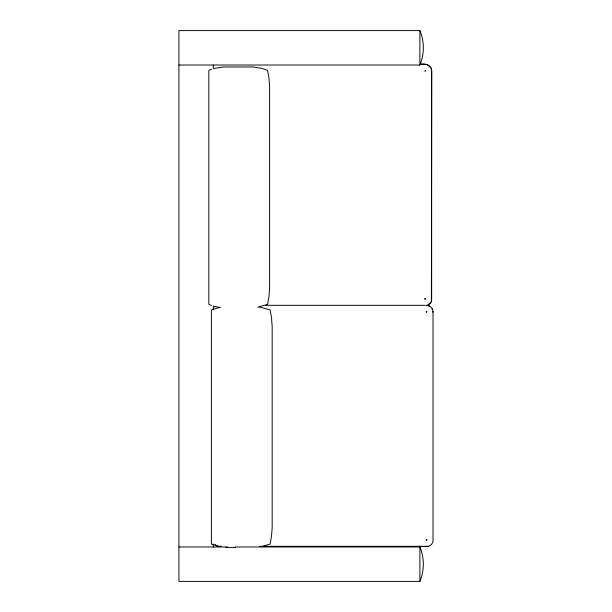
<?xml version="1.0" encoding="UTF-8"?>
<svg xmlns="http://www.w3.org/2000/svg" width="612" height="612" viewBox="0 0 612 612"><rect width="100%" height="100%" fill="white"/><g stroke="black" fill="none" stroke-linecap="round" stroke-linejoin="round"><path stroke-width="0.92" d="M425.049 71.221L425.309 70.326M426.35 312.258C425.623 310.261 428.048 312.204 426.38 311.959M431.406 301.219L431.712 71.229C432.095 65.132 424.858 63.036 419.985 64.283M178.918 65.025L419.893 65.025C424.46 54.147 424.46 41.478 419.893 30.6L178.918 30.6L178.918 581.4L419.893 581.4C424.46 570.522 424.46 557.853 419.893 546.975L235.215 546.975M426.656 305.357C429.808 304.883 432.302 301.609 431.651 298.434L431.651 71.229M431.039 302.083L428.423 304.707M214.315 307.056L215.034 306.444M211.568 69.286L208.845 70.326L208.845 304.416L211.568 305.457M214.384 68.429L223.242 66.983L253.184 66.983L262.035 68.429L267.574 70.326L268.982 78.321L269.609 86.652L269.609 288.091L268.982 296.422L267.574 304.416L257.66 307.224M219.838 307.362L211.4 309.932L211.4 544.022L219.838 546.592M261.691 546.592L270.129 544.022L271.537 536.028L272.164 527.697L272.164 326.257L271.537 317.926L270.129 309.932L259.473 307.002M425.08 70.923L425.715 70.862L425.47 70.426M427.008 546.417L427.949 546.332M419.985 64.344L424.766 64.344M265.424 305.319L425.118 305.319M259.687 546.355L426.074 546.355C429.945 547.174 433.694 543.318 433.021 539.47L433.021 312.265C433.288 308.494 429.846 305.051 426.074 305.319M259.496 546.417L426.067 546.417M178.918 546.975L227.61 546.975M235.505 547.465L225.797 547.365M425.684 64.367L426.579 64.512M220.243 307.469L214.384 306.314M217.727 546.179L215.294 544.986M427.451 64.78L430.833 67.718M428.76 305.816L429.586 306.207M216.885 545.835L215.332 544.932M432.133 308.754L432.523 309.58M431.215 68.544L431.636 70.319M432.936 311.355L432.959 312.265M419.893 30.6L419.893 65.025M419.893 546.975L419.893 581.4M213.343 65.025L213.343 68.85M213.343 306L213.343 309.825M213.343 544.106L213.343 546.975M424.988 298.449L424.827 299.283L425.631 299.299L425.623 298.495L424.988 298.449M426.296 539.486L426.128 540.319L426.931 540.335L426.924 539.532L426.296 539.486M221.437 546.355L219.524 546.355L221.422 546.417"/></g></svg>
